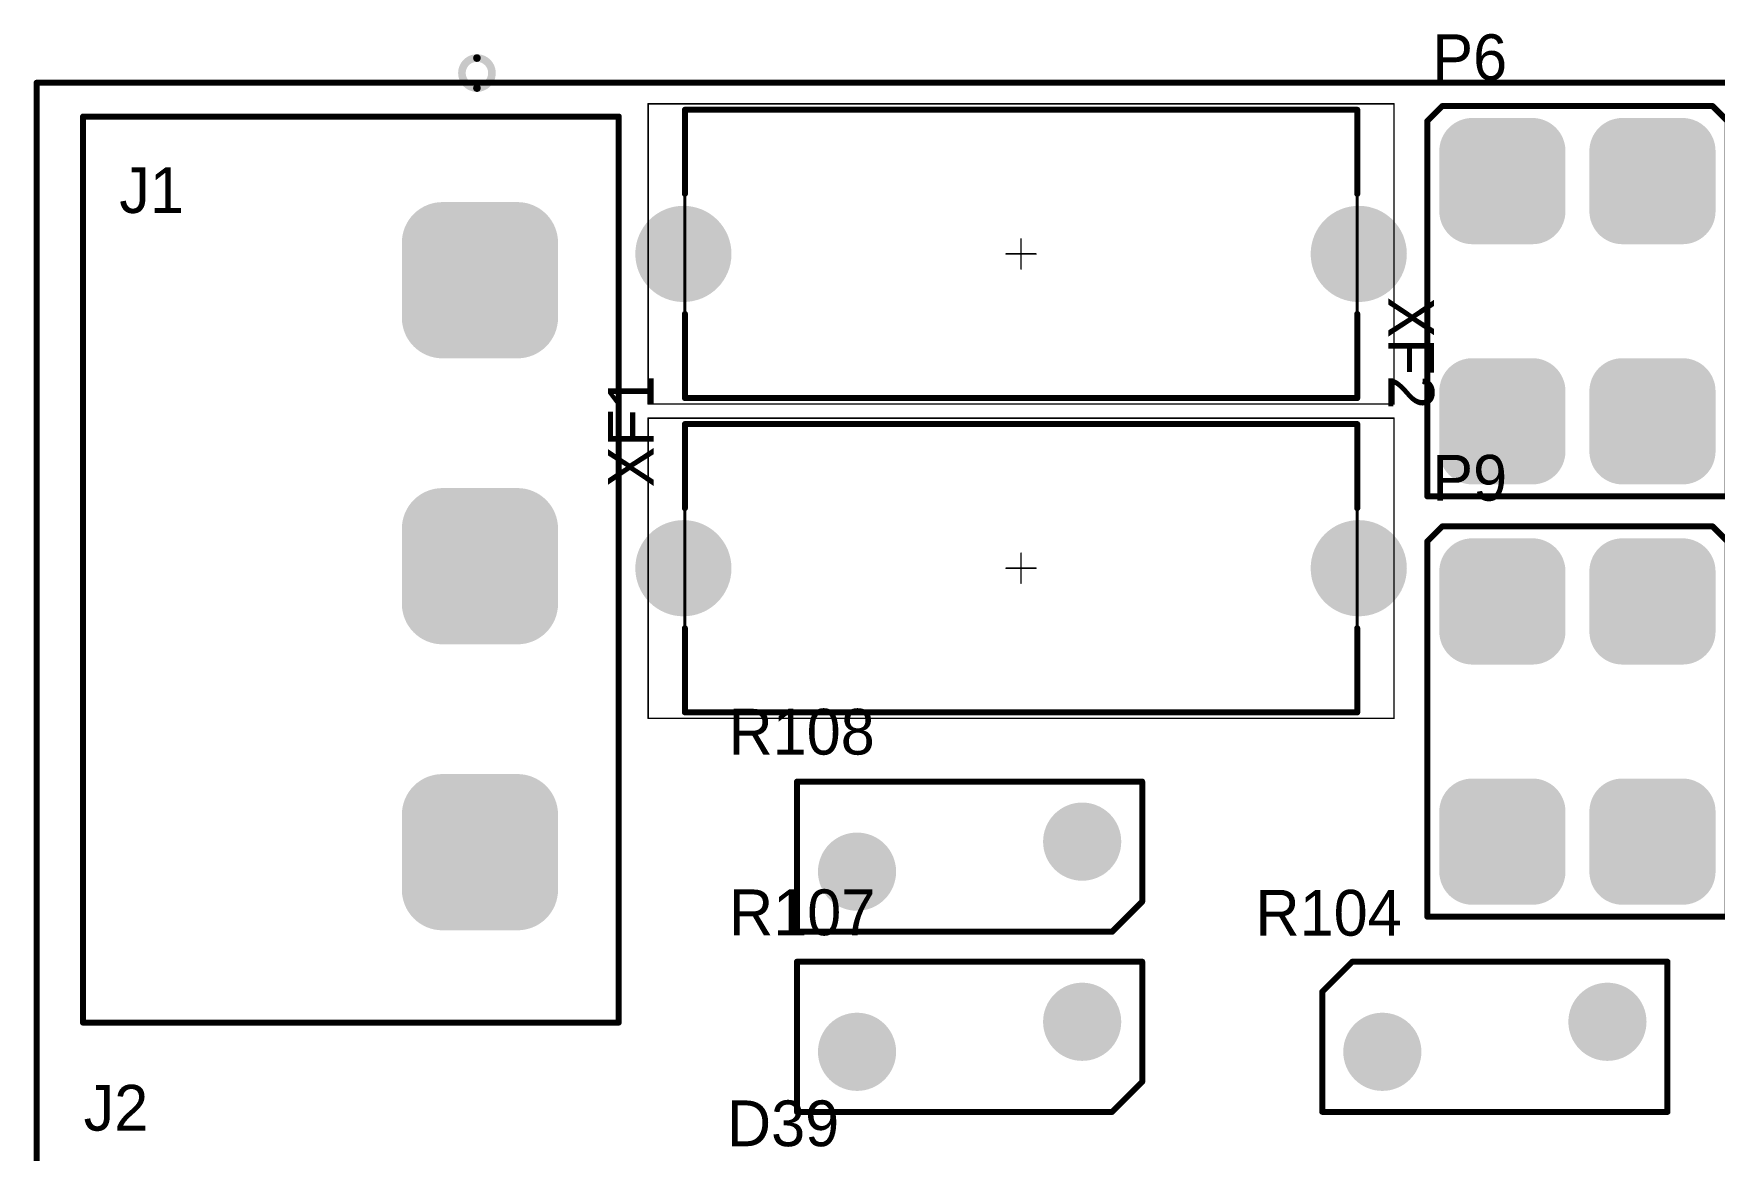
# Model space of a CAD drawing. Header units: millimetres. Extents: x 0 to 230, y -2 to 202.
# Drawn here: x -0.1 to 55.9, y 164.4 to 201.6 of the extents above; entities that cross this region are included whole.
import ezdxf

# ---------------------------------------------------------------- set-up
doc = ezdxf.new("R2010")
doc.units = ezdxf.units.MM
for name, color, linetype in [('BottomLayer', 5, 'Continuous'), ('BottomSolder', 6, 'Continuous'), ('Mechanical13', 56, 'Continuous'), ('Mechanical15', 56, 'Continuous'), ('MultiLayer', 9, 'Continuous'), ('TopLayer', 1, 'Continuous'), ('TopOverlay', 2, 'Continuous'), ('TopSolder', 216, 'Continuous')]:
    doc.layers.add(name, color=color, linetype=linetype)

# ---------------------------------------------------------------- blocks, each defined once
blk = doc.blocks.new('696103201002_24')
at = {"layer": 'BottomLayer', "const_width": 1.5}
for points in [[(-12, 0, 1), (-10.5, 0, 1)], [(10.5, 0, 1), (12, 0, 1)]]:
    blk.add_lwpolyline(points, format="xyb", close=True, dxfattribs=at)
at = {"layer": 'BottomSolder', "const_width": 1.602}
for points in [[(-12.051, 0, 1), (-10.449, 0, 1)], [(10.449, 0, 1), (12.051, 0, 1)]]:
    blk.add_lwpolyline(points, format="xyb", close=True, dxfattribs=at)
at = {"layer": 'Mechanical13', "const_width": 0.1}
for points in [[(-11.2, 4.8), (11.2, 4.8)], [(-11.2, -4.8), (-11.2, 4.8)], [(11.2, -4.8), (11.2, 4.8)], [(-11.2, -4.8), (11.2, -4.8)]]:
    blk.add_lwpolyline(points, dxfattribs=at)
at = {"layer": 'Mechanical13', "const_width": 0.05}
for points in [[(-11.225, 4.8, 1), (-11.175, 4.8, 1)], [(-11.225, 4.8, 1), (-11.175, 4.8, 1)], [(11.175, 4.8, 1), (11.225, 4.8, 1)], [(11.175, 4.8, 1), (11.225, 4.8, 1)], [(-11.225, -4.8, 1), (-11.175, -4.8, 1)], [(-11.225, -4.8, 1), (-11.175, -4.8, 1)], [(11.175, -4.8, 1), (11.225, -4.8, 1)], [(11.175, -4.8, 1), (11.225, -4.8, 1)]]:
    blk.add_lwpolyline(points, format="xyb", close=True, dxfattribs=at)
at = {"layer": 'Mechanical15', "const_width": 0.05}
for points in [[(-12.425, 5), (12.425, 5)], [(-12.425, -5), (-12.425, 5)], [(12.425, -5), (12.425, 5)], [(-0.5, 0), (0.5, 0)], [(0, -0.5), (0, 0.5)], [(-12.425, -5), (12.425, -5)]]:
    blk.add_lwpolyline(points, dxfattribs=at)
at = {"layer": 'Mechanical15', "const_width": 0.025}
for points in [[(-12.437, 5, 1), (-12.412, 5, 1)], [(-12.437, 5, 1), (-12.412, 5, 1)], [(12.412, 5, 1), (12.437, 5, 1)], [(12.412, 5, 1), (12.437, 5, 1)], [(-0.512, 0, 1), (-0.487, 0, 1)], [(-0.012, 0.5, 1), (0.012, 0.5, 1)], [(0.487, 0, 1), (0.512, 0, 1)], [(-0.012, -0.5, 1), (0.012, -0.5, 1)], [(-12.437, -5, 1), (-12.412, -5, 1)], [(-12.437, -5, 1), (-12.412, -5, 1)], [(12.412, -5, 1), (12.437, -5, 1)], [(12.412, -5, 1), (12.437, -5, 1)]]:
    blk.add_lwpolyline(points, format="xyb", close=True, dxfattribs=at)
at = {"layer": 'MultiLayer', "const_width": 1.5}
for points in [[(-12, 0, 1), (-10.5, 0, 1)], [(10.5, 0, 1), (12, 0, 1)]]:
    blk.add_lwpolyline(points, format="xyb", close=True, dxfattribs=at)
at = {"layer": 'TopLayer', "const_width": 1.5}
for points in [[(-12, 0, 1), (-10.5, 0, 1)], [(10.5, 0, 1), (12, 0, 1)]]:
    blk.add_lwpolyline(points, format="xyb", close=True, dxfattribs=at)
at = {"layer": 'TopOverlay', "const_width": 0.2}
for points in [[(-11.2, 4.8), (11.2, 4.8)], [(-11.2, 2), (-11.2, 4.8)], [(11.2, 2), (11.2, 4.8)], [(-11.2, -4.8), (-11.2, -2)], [(11.2, -4.8), (11.2, -2)], [(-11.2, -4.8), (11.2, -4.8)]]:
    blk.add_lwpolyline(points, dxfattribs=at)
at = {"layer": 'TopOverlay', "const_width": 0.1}
for points in [[(-11.25, 4.8, 1), (-11.15, 4.8, 1)], [(-11.25, 4.8, 1), (-11.15, 4.8, 1)], [(11.15, 4.8, 1), (11.25, 4.8, 1)], [(11.15, 4.8, 1), (11.25, 4.8, 1)], [(-11.25, 2, 1), (-11.15, 2, 1)], [(11.15, 2, 1), (11.25, 2, 1)], [(-11.25, -2, 1), (-11.15, -2, 1)], [(11.15, -2, 1), (11.25, -2, 1)], [(-11.25, -4.8, 1), (-11.15, -4.8, 1)], [(-11.25, -4.8, 1), (-11.15, -4.8, 1)], [(11.15, -4.8, 1), (11.25, -4.8, 1)], [(11.15, -4.8, 1), (11.25, -4.8, 1)]]:
    blk.add_lwpolyline(points, format="xyb", close=True, dxfattribs=at)
at = {"layer": 'TopSolder', "const_width": 1.602}
for points in [[(-12.051, 0, 1), (-10.449, 0, 1)], [(10.449, 0, 1), (12.051, 0, 1)]]:
    blk.add_lwpolyline(points, format="xyb", close=True, dxfattribs=at)
blk = doc.blocks.new('696103201002_25')
at = {"layer": 'BottomLayer', "const_width": 1.5}
for points in [[(-12, 0, 1), (-10.5, 0, 1)], [(10.5, 0, 1), (12, 0, 1)]]:
    blk.add_lwpolyline(points, format="xyb", close=True, dxfattribs=at)
at = {"layer": 'BottomSolder', "const_width": 1.602}
for points in [[(-12.051, 0, 1), (-10.449, 0, 1)], [(10.449, 0, 1), (12.051, 0, 1)]]:
    blk.add_lwpolyline(points, format="xyb", close=True, dxfattribs=at)
at = {"layer": 'Mechanical13', "const_width": 0.1}
for points in [[(-11.2, 4.8), (11.2, 4.8)], [(-11.2, -4.8), (-11.2, 4.8)], [(11.2, -4.8), (11.2, 4.8)], [(-11.2, -4.8), (11.2, -4.8)]]:
    blk.add_lwpolyline(points, dxfattribs=at)
at = {"layer": 'Mechanical13', "const_width": 0.05}
for points in [[(-11.225, 4.8, 1), (-11.175, 4.8, 1)], [(-11.225, 4.8, 1), (-11.175, 4.8, 1)], [(11.175, 4.8, 1), (11.225, 4.8, 1)], [(11.175, 4.8, 1), (11.225, 4.8, 1)], [(-11.225, -4.8, 1), (-11.175, -4.8, 1)], [(-11.225, -4.8, 1), (-11.175, -4.8, 1)], [(11.175, -4.8, 1), (11.225, -4.8, 1)], [(11.175, -4.8, 1), (11.225, -4.8, 1)]]:
    blk.add_lwpolyline(points, format="xyb", close=True, dxfattribs=at)
at = {"layer": 'Mechanical15', "const_width": 0.05}
for points in [[(-12.425, 5), (12.425, 5)], [(-12.425, -5), (-12.425, 5)], [(12.425, -5), (12.425, 5)], [(-0.5, 0), (0.5, 0)], [(0, -0.5), (0, 0.5)], [(-12.425, -5), (12.425, -5)]]:
    blk.add_lwpolyline(points, dxfattribs=at)
at = {"layer": 'Mechanical15', "const_width": 0.025}
for points in [[(-12.437, 5, 1), (-12.412, 5, 1)], [(-12.437, 5, 1), (-12.412, 5, 1)], [(12.412, 5, 1), (12.437, 5, 1)], [(12.412, 5, 1), (12.437, 5, 1)], [(-0.512, 0, 1), (-0.487, 0, 1)], [(-0.012, 0.5, 1), (0.012, 0.5, 1)], [(0.487, 0, 1), (0.512, 0, 1)], [(-0.012, -0.5, 1), (0.012, -0.5, 1)], [(-12.437, -5, 1), (-12.412, -5, 1)], [(-12.437, -5, 1), (-12.412, -5, 1)], [(12.412, -5, 1), (12.437, -5, 1)], [(12.412, -5, 1), (12.437, -5, 1)]]:
    blk.add_lwpolyline(points, format="xyb", close=True, dxfattribs=at)
at = {"layer": 'MultiLayer', "const_width": 1.5}
for points in [[(-12, 0, 1), (-10.5, 0, 1)], [(10.5, 0, 1), (12, 0, 1)]]:
    blk.add_lwpolyline(points, format="xyb", close=True, dxfattribs=at)
at = {"layer": 'TopLayer', "const_width": 1.5}
for points in [[(-12, 0, 1), (-10.5, 0, 1)], [(10.5, 0, 1), (12, 0, 1)]]:
    blk.add_lwpolyline(points, format="xyb", close=True, dxfattribs=at)
at = {"layer": 'TopOverlay', "const_width": 0.2}
for points in [[(-11.2, 4.8), (11.2, 4.8)], [(-11.2, 2), (-11.2, 4.8)], [(11.2, 2), (11.2, 4.8)], [(-11.2, -4.8), (-11.2, -2)], [(11.2, -4.8), (11.2, -2)], [(-11.2, -4.8), (11.2, -4.8)]]:
    blk.add_lwpolyline(points, dxfattribs=at)
at = {"layer": 'TopOverlay', "const_width": 0.1}
for points in [[(-11.25, 4.8, 1), (-11.15, 4.8, 1)], [(-11.25, 4.8, 1), (-11.15, 4.8, 1)], [(11.15, 4.8, 1), (11.25, 4.8, 1)], [(11.15, 4.8, 1), (11.25, 4.8, 1)], [(-11.25, 2, 1), (-11.15, 2, 1)], [(11.15, 2, 1), (11.25, 2, 1)], [(-11.25, -2, 1), (-11.15, -2, 1)], [(11.15, -2, 1), (11.25, -2, 1)], [(-11.25, -4.8, 1), (-11.15, -4.8, 1)], [(-11.25, -4.8, 1), (-11.15, -4.8, 1)], [(11.15, -4.8, 1), (11.25, -4.8, 1)], [(11.15, -4.8, 1), (11.25, -4.8, 1)]]:
    blk.add_lwpolyline(points, format="xyb", close=True, dxfattribs=at)
at = {"layer": 'TopSolder', "const_width": 1.602}
for points in [[(-12.051, 0, 1), (-10.449, 0, 1)], [(10.449, 0, 1), (12.051, 0, 1)]]:
    blk.add_lwpolyline(points, format="xyb", close=True, dxfattribs=at)
blk = doc.blocks.new('MOV_14D391K_31')
at = {"layer": 'BottomLayer', "const_width": 1.2}
for points in [[(6.9, 1, 1), (8.1, 1, 1)], [(-0.6, 0, 1), (0.6, 0, 1)]]:
    blk.add_lwpolyline(points, format="xyb", close=True, dxfattribs=at)
at = {"layer": 'BottomSolder', "const_width": 1.302}
for points in [[(6.849, 1, 1), (8.151, 1, 1)], [(-0.651, 0, 1), (0.651, 0, 1)]]:
    blk.add_lwpolyline(points, format="xyb", close=True, dxfattribs=at)
at = {"layer": 'MultiLayer', "const_width": 1.2}
for points in [[(6.9, 1, 1), (8.1, 1, 1)], [(-0.6, 0, 1), (0.6, 0, 1)]]:
    blk.add_lwpolyline(points, format="xyb", close=True, dxfattribs=at)
at = {"layer": 'TopLayer', "const_width": 1.2}
for points in [[(6.9, 1, 1), (8.1, 1, 1)], [(-0.6, 0, 1), (0.6, 0, 1)]]:
    blk.add_lwpolyline(points, format="xyb", close=True, dxfattribs=at)
at = {"layer": 'TopOverlay', "const_width": 0.2}
for points in [[(-1, 3), (-2, 2)], [(9.5, 3), (-1, 3)], [(9.5, 3), (9.5, -2)], [(-2, 2), (-2, 1.5)], [(-2, 1.5), (-2, -2)], [(9.5, -2), (-2, -2)]]:
    blk.add_lwpolyline(points, dxfattribs=at)
at = {"layer": 'TopOverlay', "const_width": 0.1}
for points in [[(-1.05, 3, 1), (-0.95, 3, 1)], [(-1.05, 3, 1), (-0.95, 3, 1)], [(9.45, 3, 1), (9.55, 3, 1)], [(9.45, 3, 1), (9.55, 3, 1)], [(-2.05, 2, 1), (-1.95, 2, 1)], [(-2.05, 2, 1), (-1.95, 2, 1)], [(-2.05, 1.5, 1), (-1.95, 1.5, 1)], [(-2.05, 1.5, 1), (-1.95, 1.5, 1)], [(-2.05, -2, 1), (-1.95, -2, 1)], [(-2.05, -2, 1), (-1.95, -2, 1)], [(9.45, -2, 1), (9.55, -2, 1)], [(9.45, -2, 1), (9.55, -2, 1)]]:
    blk.add_lwpolyline(points, format="xyb", close=True, dxfattribs=at)
at = {"layer": 'TopSolder', "const_width": 1.302}
for points in [[(6.849, 1, 1), (8.151, 1, 1)], [(-0.651, 0, 1), (0.651, 0, 1)]]:
    blk.add_lwpolyline(points, format="xyb", close=True, dxfattribs=at)
blk = doc.blocks.new('MOV_14D391K_32')
at = {"layer": 'BottomLayer', "const_width": 1.2}
for points in [[(6.9, 1, 1), (8.1, 1, 1)], [(-0.6, 0, 1), (0.6, 0, 1)]]:
    blk.add_lwpolyline(points, format="xyb", close=True, dxfattribs=at)
at = {"layer": 'BottomSolder', "const_width": 1.302}
for points in [[(6.849, 1, 1), (8.151, 1, 1)], [(-0.651, 0, 1), (0.651, 0, 1)]]:
    blk.add_lwpolyline(points, format="xyb", close=True, dxfattribs=at)
at = {"layer": 'MultiLayer', "const_width": 1.2}
for points in [[(6.9, 1, 1), (8.1, 1, 1)], [(-0.6, 0, 1), (0.6, 0, 1)]]:
    blk.add_lwpolyline(points, format="xyb", close=True, dxfattribs=at)
at = {"layer": 'TopLayer', "const_width": 1.2}
for points in [[(6.9, 1, 1), (8.1, 1, 1)], [(-0.6, 0, 1), (0.6, 0, 1)]]:
    blk.add_lwpolyline(points, format="xyb", close=True, dxfattribs=at)
at = {"layer": 'TopOverlay', "const_width": 0.2}
for points in [[(-1, 3), (-2, 2)], [(9.5, 3), (-1, 3)], [(9.5, 3), (9.5, -2)], [(-2, 2), (-2, 1.5)], [(-2, 1.5), (-2, -2)], [(9.5, -2), (-2, -2)]]:
    blk.add_lwpolyline(points, dxfattribs=at)
at = {"layer": 'TopOverlay', "const_width": 0.1}
for points in [[(-1.05, 3, 1), (-0.95, 3, 1)], [(-1.05, 3, 1), (-0.95, 3, 1)], [(9.45, 3, 1), (9.55, 3, 1)], [(9.45, 3, 1), (9.55, 3, 1)], [(-2.05, 2, 1), (-1.95, 2, 1)], [(-2.05, 2, 1), (-1.95, 2, 1)], [(-2.05, 1.5, 1), (-1.95, 1.5, 1)], [(-2.05, 1.5, 1), (-1.95, 1.5, 1)], [(-2.05, -2, 1), (-1.95, -2, 1)], [(-2.05, -2, 1), (-1.95, -2, 1)], [(9.45, -2, 1), (9.55, -2, 1)], [(9.45, -2, 1), (9.55, -2, 1)]]:
    blk.add_lwpolyline(points, format="xyb", close=True, dxfattribs=at)
at = {"layer": 'TopSolder', "const_width": 1.302}
for points in [[(6.849, 1, 1), (8.151, 1, 1)], [(-0.651, 0, 1), (0.651, 0, 1)]]:
    blk.add_lwpolyline(points, format="xyb", close=True, dxfattribs=at)
blk = doc.blocks.new('MOV_14D391K_33')
at = {"layer": 'BottomLayer', "const_width": 1.2}
for points in [[(6.9, 1, 1), (8.1, 1, 1)], [(-0.6, 0, 1), (0.6, 0, 1)]]:
    blk.add_lwpolyline(points, format="xyb", close=True, dxfattribs=at)
at = {"layer": 'BottomSolder', "const_width": 1.302}
for points in [[(6.849, 1, 1), (8.151, 1, 1)], [(-0.651, 0, 1), (0.651, 0, 1)]]:
    blk.add_lwpolyline(points, format="xyb", close=True, dxfattribs=at)
at = {"layer": 'MultiLayer', "const_width": 1.2}
for points in [[(6.9, 1, 1), (8.1, 1, 1)], [(-0.6, 0, 1), (0.6, 0, 1)]]:
    blk.add_lwpolyline(points, format="xyb", close=True, dxfattribs=at)
at = {"layer": 'TopLayer', "const_width": 1.2}
for points in [[(6.9, 1, 1), (8.1, 1, 1)], [(-0.6, 0, 1), (0.6, 0, 1)]]:
    blk.add_lwpolyline(points, format="xyb", close=True, dxfattribs=at)
at = {"layer": 'TopOverlay', "const_width": 0.2}
for points in [[(-2, 2), (-1, 3)], [(-1, 3), (9.5, 3)], [(9.5, -2), (9.5, 3)], [(-2, 1.5), (-2, 2)], [(-2, -2), (-2, 1.5)], [(-2, -2), (9.5, -2)]]:
    blk.add_lwpolyline(points, dxfattribs=at)
at = {"layer": 'TopOverlay', "const_width": 0.1}
for points in [[(-1.05, 3, 1), (-0.95, 3, 1)], [(-1.05, 3, 1), (-0.95, 3, 1)], [(9.45, 3, 1), (9.55, 3, 1)], [(9.45, 3, 1), (9.55, 3, 1)], [(-2.05, 2, 1), (-1.95, 2, 1)], [(-2.05, 2, 1), (-1.95, 2, 1)], [(-2.05, 1.5, 1), (-1.95, 1.5, 1)], [(-2.05, 1.5, 1), (-1.95, 1.5, 1)], [(-2.05, -2, 1), (-1.95, -2, 1)], [(-2.05, -2, 1), (-1.95, -2, 1)], [(9.45, -2, 1), (9.55, -2, 1)], [(9.45, -2, 1), (9.55, -2, 1)]]:
    blk.add_lwpolyline(points, format="xyb", close=True, dxfattribs=at)
at = {"layer": 'TopSolder', "const_width": 1.302}
for points in [[(6.849, 1, 1), (8.151, 1, 1)], [(-0.651, 0, 1), (0.651, 0, 1)]]:
    blk.add_lwpolyline(points, format="xyb", close=True, dxfattribs=at)
blk = doc.blocks.new('SPADE_PCB_TERMINAL_34')
at = {"layer": 'BottomLayer', "const_width": 1}
for points in [[(-4, 5, 1), (-3, 5, 1)], [(-2, 5, 1), (-1, 5, 1)], [(1, 5, 1), (2, 5, 1)], [(3, 5, 1), (4, 5, 1)], [(-4, 3, 1), (-3, 3, 1)], [(-2, 3, 1), (-1, 3, 1)], [(1, 3, 1), (2, 3, 1)], [(3, 3, 1), (4, 3, 1)], [(-4, -3, 1), (-3, -3, 1)], [(-2, -3, 1), (-1, -3, 1)], [(1, -3, 1), (2, -3, 1)], [(3, -3, 1), (4, -3, 1)], [(-4, -5, 1), (-3, -5, 1)], [(-2, -5, 1), (-1, -5, 1)], [(1, -5, 1), (2, -5, 1)], [(3, -5, 1), (4, -5, 1)]]:
    blk.add_lwpolyline(points, format="xyb", close=True, dxfattribs=at)
at = {"layer": 'BottomLayer'}
for points in [[(-3.5, 2), (-1.5, 2), (-3.5, 6), (-1.5, 6)], [(1.5, 2), (3.5, 2), (1.5, 6), (3.5, 6)], [(-4.5, 3), (-0.5, 3), (-4.5, 5), (-0.5, 5)], [(0.5, 3), (4.5, 3), (0.5, 5), (4.5, 5)], [(-3.5, -6), (-1.5, -6), (-3.5, -2), (-1.5, -2)], [(1.5, -6), (3.5, -6), (1.5, -2), (3.5, -2)], [(-4.5, -5), (-0.5, -5), (-4.5, -3), (-0.5, -3)], [(0.5, -5), (4.5, -5), (0.5, -3), (4.5, -3)]]:
    blk.add_solid(points, dxfattribs=at)
at = {"layer": 'BottomSolder', "const_width": 1.102}
for points in [[(-4.051, 5, 1), (-2.949, 5, 1)], [(-2.051, 5, 1), (-0.949, 5, 1)], [(0.949, 5, 1), (2.051, 5, 1)], [(2.949, 5, 1), (4.051, 5, 1)], [(-4.051, 3, 1), (-2.949, 3, 1)], [(-2.051, 3, 1), (-0.949, 3, 1)], [(0.949, 3, 1), (2.051, 3, 1)], [(2.949, 3, 1), (4.051, 3, 1)], [(-4.051, -3, 1), (-2.949, -3, 1)], [(-2.051, -3, 1), (-0.949, -3, 1)], [(0.949, -3, 1), (2.051, -3, 1)], [(2.949, -3, 1), (4.051, -3, 1)], [(-4.051, -5, 1), (-2.949, -5, 1)], [(-2.051, -5, 1), (-0.949, -5, 1)], [(0.949, -5, 1), (2.051, -5, 1)], [(2.949, -5, 1), (4.051, -5, 1)]]:
    blk.add_lwpolyline(points, format="xyb", close=True, dxfattribs=at)
at = {"layer": 'BottomSolder'}
for points in [[(-3.5, 1.898), (-1.5, 1.898), (-3.5, 6.102), (-1.5, 6.102)], [(1.5, 1.898), (3.5, 1.898), (1.5, 6.102), (3.5, 6.102)], [(-4.602, 3), (-0.398, 3), (-4.602, 5), (-0.398, 5)], [(0.398, 3), (4.602, 3), (0.398, 5), (4.602, 5)], [(-3.5, -6.102), (-1.5, -6.102), (-3.5, -1.898), (-1.5, -1.898)], [(1.5, -6.102), (3.5, -6.102), (1.5, -1.898), (3.5, -1.898)], [(-4.602, -5), (-0.398, -5), (-4.602, -3), (-0.398, -3)], [(0.398, -5), (4.602, -5), (0.398, -3), (4.602, -3)]]:
    blk.add_solid(points, dxfattribs=at)
at = {"layer": 'MultiLayer', "const_width": 1}
for points in [[(-4, 5, 1), (-3, 5, 1)], [(-2, 5, 1), (-1, 5, 1)], [(1, 5, 1), (2, 5, 1)], [(3, 5, 1), (4, 5, 1)], [(-4, 3, 1), (-3, 3, 1)], [(-2, 3, 1), (-1, 3, 1)], [(1, 3, 1), (2, 3, 1)], [(3, 3, 1), (4, 3, 1)], [(-4, -3, 1), (-3, -3, 1)], [(-2, -3, 1), (-1, -3, 1)], [(1, -3, 1), (2, -3, 1)], [(3, -3, 1), (4, -3, 1)], [(-4, -5, 1), (-3, -5, 1)], [(-2, -5, 1), (-1, -5, 1)], [(1, -5, 1), (2, -5, 1)], [(3, -5, 1), (4, -5, 1)]]:
    blk.add_lwpolyline(points, format="xyb", close=True, dxfattribs=at)
at = {"layer": 'MultiLayer'}
for points in [[(-3.5, 2), (-1.5, 2), (-3.5, 6), (-1.5, 6)], [(1.5, 2), (3.5, 2), (1.5, 6), (3.5, 6)], [(-4.5, 3), (-0.5, 3), (-4.5, 5), (-0.5, 5)], [(0.5, 3), (4.5, 3), (0.5, 5), (4.5, 5)], [(-3.5, -6), (-1.5, -6), (-3.5, -2), (-1.5, -2)], [(1.5, -6), (3.5, -6), (1.5, -2), (3.5, -2)], [(-4.5, -5), (-0.5, -5), (-4.5, -3), (-0.5, -3)], [(0.5, -5), (4.5, -5), (0.5, -3), (4.5, -3)]]:
    blk.add_solid(points, dxfattribs=at)
at = {"layer": 'TopLayer', "const_width": 1}
for points in [[(-4, 5, 1), (-3, 5, 1)], [(-2, 5, 1), (-1, 5, 1)], [(1, 5, 1), (2, 5, 1)], [(3, 5, 1), (4, 5, 1)], [(-4, 3, 1), (-3, 3, 1)], [(-2, 3, 1), (-1, 3, 1)], [(1, 3, 1), (2, 3, 1)], [(3, 3, 1), (4, 3, 1)], [(-4, -3, 1), (-3, -3, 1)], [(-2, -3, 1), (-1, -3, 1)], [(1, -3, 1), (2, -3, 1)], [(3, -3, 1), (4, -3, 1)], [(-4, -5, 1), (-3, -5, 1)], [(-2, -5, 1), (-1, -5, 1)], [(1, -5, 1), (2, -5, 1)], [(3, -5, 1), (4, -5, 1)]]:
    blk.add_lwpolyline(points, format="xyb", close=True, dxfattribs=at)
at = {"layer": 'TopLayer'}
for points in [[(-3.5, 2), (-1.5, 2), (-3.5, 6), (-1.5, 6)], [(1.5, 2), (3.5, 2), (1.5, 6), (3.5, 6)], [(-4.5, 3), (-0.5, 3), (-4.5, 5), (-0.5, 5)], [(0.5, 3), (4.5, 3), (0.5, 5), (4.5, 5)], [(-3.5, -6), (-1.5, -6), (-3.5, -2), (-1.5, -2)], [(1.5, -6), (3.5, -6), (1.5, -2), (3.5, -2)], [(-4.5, -5), (-0.5, -5), (-4.5, -3), (-0.5, -3)], [(0.5, -5), (4.5, -5), (0.5, -3), (4.5, -3)]]:
    blk.add_solid(points, dxfattribs=at)
at = {"layer": 'TopOverlay'}
for p, q in [((6.508, 4.778), (6.254, 4.524)), ((6.508, 3.254), (6.508, 4.778)), ((6.254, 3.254), (6.762, 3.254)), ((6.762, 3.254), (6.508, 3.254)), ((6.508, -3.722), (6.254, -3.976)), ((7.016, -3.722), (6.508, -3.722)), ((7.27, -3.976), (7.016, -3.722)), ((6.254, -5.246), (7.27, -4.23)), ((7.27, -4.23), (7.27, -3.976)), ((7.27, -5.246), (6.254, -5.246))]:
    blk.add_line(p, q, dxfattribs=at)
at = {"layer": 'TopOverlay', "const_width": 0.2}
for points in [[(-5, 6), (-4.5, 6.5)], [(-4.5, 6.5), (4.5, 6.5)], [(4.5, 6.5), (5, 6)], [(-5, 4.5), (-5, 6)], [(5, -6.5), (5, 6)], [(-5, -6.5), (-5, 4.5)], [(-5, -6.5), (-4.5, -6.5)], [(-4.5, -6.5), (4.5, -6.5)], [(4.5, -6.5), (5, -6.5)]]:
    blk.add_lwpolyline(points, dxfattribs=at)
at = {"layer": 'TopOverlay', "const_width": 0.1}
for points in [[(-4.55, 6.5, 1), (-4.45, 6.5, 1)], [(-4.55, 6.5, 1), (-4.45, 6.5, 1)], [(4.45, 6.5, 1), (4.55, 6.5, 1)], [(4.45, 6.5, 1), (4.55, 6.5, 1)], [(-5.05, 6, 1), (-4.95, 6, 1)], [(-5.05, 6, 1), (-4.95, 6, 1)], [(4.95, 6, 1), (5.05, 6, 1)], [(4.95, 6, 1), (5.05, 6, 1)], [(-5.05, 4.5, 1), (-4.95, 4.5, 1)], [(-5.05, 4.5, 1), (-4.95, 4.5, 1)], [(-5.05, -6.5, 1), (-4.95, -6.5, 1)], [(-5.05, -6.5, 1), (-4.95, -6.5, 1)], [(-4.55, -6.5, 1), (-4.45, -6.5, 1)], [(-4.55, -6.5, 1), (-4.45, -6.5, 1)], [(4.45, -6.5, 1), (4.55, -6.5, 1)], [(4.45, -6.5, 1), (4.55, -6.5, 1)], [(4.95, -6.5, 1), (5.05, -6.5, 1)], [(4.95, -6.5, 1), (5.05, -6.5, 1)]]:
    blk.add_lwpolyline(points, format="xyb", close=True, dxfattribs=at)
at = {"layer": 'TopSolder', "const_width": 1.102}
for points in [[(-4.051, 5, 1), (-2.949, 5, 1)], [(-2.051, 5, 1), (-0.949, 5, 1)], [(0.949, 5, 1), (2.051, 5, 1)], [(2.949, 5, 1), (4.051, 5, 1)], [(-4.051, 3, 1), (-2.949, 3, 1)], [(-2.051, 3, 1), (-0.949, 3, 1)], [(0.949, 3, 1), (2.051, 3, 1)], [(2.949, 3, 1), (4.051, 3, 1)], [(-4.051, -3, 1), (-2.949, -3, 1)], [(-2.051, -3, 1), (-0.949, -3, 1)], [(0.949, -3, 1), (2.051, -3, 1)], [(2.949, -3, 1), (4.051, -3, 1)], [(-4.051, -5, 1), (-2.949, -5, 1)], [(-2.051, -5, 1), (-0.949, -5, 1)], [(0.949, -5, 1), (2.051, -5, 1)], [(2.949, -5, 1), (4.051, -5, 1)]]:
    blk.add_lwpolyline(points, format="xyb", close=True, dxfattribs=at)
at = {"layer": 'TopSolder'}
for points in [[(-3.5, 1.898), (-1.5, 1.898), (-3.5, 6.102), (-1.5, 6.102)], [(1.5, 1.898), (3.5, 1.898), (1.5, 6.102), (3.5, 6.102)], [(-4.602, 3), (-0.398, 3), (-4.602, 5), (-0.398, 5)], [(0.398, 3), (4.602, 3), (0.398, 5), (4.602, 5)], [(-3.5, -6.102), (-1.5, -6.102), (-3.5, -1.898), (-1.5, -1.898)], [(1.5, -6.102), (3.5, -6.102), (1.5, -1.898), (3.5, -1.898)], [(-4.602, -5), (-0.398, -5), (-4.602, -3), (-0.398, -3)], [(0.398, -5), (4.602, -5), (0.398, -3), (4.602, -3)]]:
    blk.add_solid(points, dxfattribs=at)
blk = doc.blocks.new('SPADE_PCB_TERMINAL_35')
at = {"layer": 'BottomLayer', "const_width": 1}
for points in [[(-4, 5, 1), (-3, 5, 1)], [(-2, 5, 1), (-1, 5, 1)], [(1, 5, 1), (2, 5, 1)], [(3, 5, 1), (4, 5, 1)], [(-4, 3, 1), (-3, 3, 1)], [(-2, 3, 1), (-1, 3, 1)], [(1, 3, 1), (2, 3, 1)], [(3, 3, 1), (4, 3, 1)], [(-4, -3, 1), (-3, -3, 1)], [(-2, -3, 1), (-1, -3, 1)], [(1, -3, 1), (2, -3, 1)], [(3, -3, 1), (4, -3, 1)], [(-4, -5, 1), (-3, -5, 1)], [(-2, -5, 1), (-1, -5, 1)], [(1, -5, 1), (2, -5, 1)], [(3, -5, 1), (4, -5, 1)]]:
    blk.add_lwpolyline(points, format="xyb", close=True, dxfattribs=at)
at = {"layer": 'BottomLayer'}
for points in [[(-3.5, 2), (-1.5, 2), (-3.5, 6), (-1.5, 6)], [(1.5, 2), (3.5, 2), (1.5, 6), (3.5, 6)], [(-4.5, 3), (-0.5, 3), (-4.5, 5), (-0.5, 5)], [(0.5, 3), (4.5, 3), (0.5, 5), (4.5, 5)], [(-3.5, -6), (-1.5, -6), (-3.5, -2), (-1.5, -2)], [(1.5, -6), (3.5, -6), (1.5, -2), (3.5, -2)], [(-4.5, -5), (-0.5, -5), (-4.5, -3), (-0.5, -3)], [(0.5, -5), (4.5, -5), (0.5, -3), (4.5, -3)]]:
    blk.add_solid(points, dxfattribs=at)
at = {"layer": 'BottomSolder', "const_width": 1.102}
for points in [[(-4.051, 5, 1), (-2.949, 5, 1)], [(-2.051, 5, 1), (-0.949, 5, 1)], [(0.949, 5, 1), (2.051, 5, 1)], [(2.949, 5, 1), (4.051, 5, 1)], [(-4.051, 3, 1), (-2.949, 3, 1)], [(-2.051, 3, 1), (-0.949, 3, 1)], [(0.949, 3, 1), (2.051, 3, 1)], [(2.949, 3, 1), (4.051, 3, 1)], [(-4.051, -3, 1), (-2.949, -3, 1)], [(-2.051, -3, 1), (-0.949, -3, 1)], [(0.949, -3, 1), (2.051, -3, 1)], [(2.949, -3, 1), (4.051, -3, 1)], [(-4.051, -5, 1), (-2.949, -5, 1)], [(-2.051, -5, 1), (-0.949, -5, 1)], [(0.949, -5, 1), (2.051, -5, 1)], [(2.949, -5, 1), (4.051, -5, 1)]]:
    blk.add_lwpolyline(points, format="xyb", close=True, dxfattribs=at)
at = {"layer": 'BottomSolder'}
for points in [[(-3.5, 1.898), (-1.5, 1.898), (-3.5, 6.102), (-1.5, 6.102)], [(1.5, 1.898), (3.5, 1.898), (1.5, 6.102), (3.5, 6.102)], [(-4.602, 3), (-0.398, 3), (-4.602, 5), (-0.398, 5)], [(0.398, 3), (4.602, 3), (0.398, 5), (4.602, 5)], [(-3.5, -6.102), (-1.5, -6.102), (-3.5, -1.898), (-1.5, -1.898)], [(1.5, -6.102), (3.5, -6.102), (1.5, -1.898), (3.5, -1.898)], [(-4.602, -5), (-0.398, -5), (-4.602, -3), (-0.398, -3)], [(0.398, -5), (4.602, -5), (0.398, -3), (4.602, -3)]]:
    blk.add_solid(points, dxfattribs=at)
at = {"layer": 'MultiLayer', "const_width": 1}
for points in [[(-4, 5, 1), (-3, 5, 1)], [(-2, 5, 1), (-1, 5, 1)], [(1, 5, 1), (2, 5, 1)], [(3, 5, 1), (4, 5, 1)], [(-4, 3, 1), (-3, 3, 1)], [(-2, 3, 1), (-1, 3, 1)], [(1, 3, 1), (2, 3, 1)], [(3, 3, 1), (4, 3, 1)], [(-4, -3, 1), (-3, -3, 1)], [(-2, -3, 1), (-1, -3, 1)], [(1, -3, 1), (2, -3, 1)], [(3, -3, 1), (4, -3, 1)], [(-4, -5, 1), (-3, -5, 1)], [(-2, -5, 1), (-1, -5, 1)], [(1, -5, 1), (2, -5, 1)], [(3, -5, 1), (4, -5, 1)]]:
    blk.add_lwpolyline(points, format="xyb", close=True, dxfattribs=at)
at = {"layer": 'MultiLayer'}
for points in [[(-3.5, 2), (-1.5, 2), (-3.5, 6), (-1.5, 6)], [(1.5, 2), (3.5, 2), (1.5, 6), (3.5, 6)], [(-4.5, 3), (-0.5, 3), (-4.5, 5), (-0.5, 5)], [(0.5, 3), (4.5, 3), (0.5, 5), (4.5, 5)], [(-3.5, -6), (-1.5, -6), (-3.5, -2), (-1.5, -2)], [(1.5, -6), (3.5, -6), (1.5, -2), (3.5, -2)], [(-4.5, -5), (-0.5, -5), (-4.5, -3), (-0.5, -3)], [(0.5, -5), (4.5, -5), (0.5, -3), (4.5, -3)]]:
    blk.add_solid(points, dxfattribs=at)
at = {"layer": 'TopLayer', "const_width": 1}
for points in [[(-4, 5, 1), (-3, 5, 1)], [(-2, 5, 1), (-1, 5, 1)], [(1, 5, 1), (2, 5, 1)], [(3, 5, 1), (4, 5, 1)], [(-4, 3, 1), (-3, 3, 1)], [(-2, 3, 1), (-1, 3, 1)], [(1, 3, 1), (2, 3, 1)], [(3, 3, 1), (4, 3, 1)], [(-4, -3, 1), (-3, -3, 1)], [(-2, -3, 1), (-1, -3, 1)], [(1, -3, 1), (2, -3, 1)], [(3, -3, 1), (4, -3, 1)], [(-4, -5, 1), (-3, -5, 1)], [(-2, -5, 1), (-1, -5, 1)], [(1, -5, 1), (2, -5, 1)], [(3, -5, 1), (4, -5, 1)]]:
    blk.add_lwpolyline(points, format="xyb", close=True, dxfattribs=at)
at = {"layer": 'TopLayer'}
for points in [[(-3.5, 2), (-1.5, 2), (-3.5, 6), (-1.5, 6)], [(1.5, 2), (3.5, 2), (1.5, 6), (3.5, 6)], [(-4.5, 3), (-0.5, 3), (-4.5, 5), (-0.5, 5)], [(0.5, 3), (4.5, 3), (0.5, 5), (4.5, 5)], [(-3.5, -6), (-1.5, -6), (-3.5, -2), (-1.5, -2)], [(1.5, -6), (3.5, -6), (1.5, -2), (3.5, -2)], [(-4.5, -5), (-0.5, -5), (-4.5, -3), (-0.5, -3)], [(0.5, -5), (4.5, -5), (0.5, -3), (4.5, -3)]]:
    blk.add_solid(points, dxfattribs=at)
at = {"layer": 'TopOverlay'}
for p, q in [((6.508, 4.778), (6.254, 4.524)), ((6.508, 3.254), (6.508, 4.778)), ((6.254, 3.254), (6.762, 3.254)), ((6.762, 3.254), (6.508, 3.254)), ((6.508, -3.722), (6.254, -3.976)), ((7.016, -3.722), (6.508, -3.722)), ((7.27, -3.976), (7.016, -3.722)), ((6.254, -5.246), (7.27, -4.23)), ((7.27, -4.23), (7.27, -3.976)), ((7.27, -5.246), (6.254, -5.246))]:
    blk.add_line(p, q, dxfattribs=at)
at = {"layer": 'TopOverlay', "const_width": 0.2}
for points in [[(-5, 6), (-4.5, 6.5)], [(-4.5, 6.5), (4.5, 6.5)], [(4.5, 6.5), (5, 6)], [(-5, 4.5), (-5, 6)], [(5, -6.5), (5, 6)], [(-5, -6.5), (-5, 4.5)], [(-5, -6.5), (-4.5, -6.5)], [(-4.5, -6.5), (4.5, -6.5)], [(4.5, -6.5), (5, -6.5)]]:
    blk.add_lwpolyline(points, dxfattribs=at)
at = {"layer": 'TopOverlay', "const_width": 0.1}
for points in [[(-4.55, 6.5, 1), (-4.45, 6.5, 1)], [(-4.55, 6.5, 1), (-4.45, 6.5, 1)], [(4.45, 6.5, 1), (4.55, 6.5, 1)], [(4.45, 6.5, 1), (4.55, 6.5, 1)], [(-5.05, 6, 1), (-4.95, 6, 1)], [(-5.05, 6, 1), (-4.95, 6, 1)], [(4.95, 6, 1), (5.05, 6, 1)], [(4.95, 6, 1), (5.05, 6, 1)], [(-5.05, 4.5, 1), (-4.95, 4.5, 1)], [(-5.05, 4.5, 1), (-4.95, 4.5, 1)], [(-5.05, -6.5, 1), (-4.95, -6.5, 1)], [(-5.05, -6.5, 1), (-4.95, -6.5, 1)], [(-4.55, -6.5, 1), (-4.45, -6.5, 1)], [(-4.55, -6.5, 1), (-4.45, -6.5, 1)], [(4.45, -6.5, 1), (4.55, -6.5, 1)], [(4.45, -6.5, 1), (4.55, -6.5, 1)], [(4.95, -6.5, 1), (5.05, -6.5, 1)], [(4.95, -6.5, 1), (5.05, -6.5, 1)]]:
    blk.add_lwpolyline(points, format="xyb", close=True, dxfattribs=at)
at = {"layer": 'TopSolder', "const_width": 1.102}
for points in [[(-4.051, 5, 1), (-2.949, 5, 1)], [(-2.051, 5, 1), (-0.949, 5, 1)], [(0.949, 5, 1), (2.051, 5, 1)], [(2.949, 5, 1), (4.051, 5, 1)], [(-4.051, 3, 1), (-2.949, 3, 1)], [(-2.051, 3, 1), (-0.949, 3, 1)], [(0.949, 3, 1), (2.051, 3, 1)], [(2.949, 3, 1), (4.051, 3, 1)], [(-4.051, -3, 1), (-2.949, -3, 1)], [(-2.051, -3, 1), (-0.949, -3, 1)], [(0.949, -3, 1), (2.051, -3, 1)], [(2.949, -3, 1), (4.051, -3, 1)], [(-4.051, -5, 1), (-2.949, -5, 1)], [(-2.051, -5, 1), (-0.949, -5, 1)], [(0.949, -5, 1), (2.051, -5, 1)], [(2.949, -5, 1), (4.051, -5, 1)]]:
    blk.add_lwpolyline(points, format="xyb", close=True, dxfattribs=at)
at = {"layer": 'TopSolder'}
for points in [[(-3.5, 1.898), (-1.5, 1.898), (-3.5, 6.102), (-1.5, 6.102)], [(1.5, 1.898), (3.5, 1.898), (1.5, 6.102), (3.5, 6.102)], [(-4.602, 3), (-0.398, 3), (-4.602, 5), (-0.398, 5)], [(0.398, 3), (4.602, 3), (0.398, 5), (4.602, 5)], [(-3.5, -6.102), (-1.5, -6.102), (-3.5, -1.898), (-1.5, -1.898)], [(1.5, -6.102), (3.5, -6.102), (1.5, -1.898), (3.5, -1.898)], [(-4.602, -5), (-0.398, -5), (-4.602, -3), (-0.398, -3)], [(0.398, -5), (4.602, -5), (0.398, -3), (4.602, -3)]]:
    blk.add_solid(points, dxfattribs=at)
blk = doc.blocks.new('BARRIER_STRIP_25A_38')
at = {"layer": 'BottomLayer', "const_width": 1.25}
for points in [[(-1.875, 1.25, 1), (-0.625, 1.25, 1)], [(0.625, 1.25, 1), (1.875, 1.25, 1)], [(7.65, 1.25, 1), (8.9, 1.25, 1)], [(10.15, 1.25, 1), (11.4, 1.25, 1)], [(17.175, 1.25, 1), (18.425, 1.25, 1)], [(19.675, 1.25, 1), (20.925, 1.25, 1)], [(-1.875, -1.25, 1), (-0.625, -1.25, 1)], [(0.625, -1.25, 1), (1.875, -1.25, 1)], [(7.65, -1.25, 1), (8.9, -1.25, 1)], [(10.15, -1.25, 1), (11.4, -1.25, 1)], [(17.175, -1.25, 1), (18.425, -1.25, 1)], [(19.675, -1.25, 1), (20.925, -1.25, 1)]]:
    blk.add_lwpolyline(points, format="xyb", close=True, dxfattribs=at)
at = {"layer": 'BottomLayer'}
for points in [[(-1.25, -2.5), (1.25, -2.5), (-1.25, 2.5), (1.25, 2.5)], [(8.275, -2.5), (10.775, -2.5), (8.275, 2.5), (10.775, 2.5)], [(17.8, -2.5), (20.3, -2.5), (17.8, 2.5), (20.3, 2.5)], [(-2.5, -1.25), (2.5, -1.25), (-2.5, 1.25), (2.5, 1.25)], [(7.025, -1.25), (12.025, -1.25), (7.025, 1.25), (12.025, 1.25)], [(16.55, -1.25), (21.55, -1.25), (16.55, 1.25), (21.55, 1.25)]]:
    blk.add_solid(points, dxfattribs=at)
at = {"layer": 'BottomSolder', "const_width": 1.352}
for points in [[(-1.926, 1.25, 1), (-0.574, 1.25, 1)], [(0.574, 1.25, 1), (1.926, 1.25, 1)], [(7.599, 1.25, 1), (8.951, 1.25, 1)], [(10.099, 1.25, 1), (11.451, 1.25, 1)], [(17.124, 1.25, 1), (18.476, 1.25, 1)], [(19.624, 1.25, 1), (20.976, 1.25, 1)], [(-1.926, -1.25, 1), (-0.574, -1.25, 1)], [(0.574, -1.25, 1), (1.926, -1.25, 1)], [(7.599, -1.25, 1), (8.951, -1.25, 1)], [(10.099, -1.25, 1), (11.451, -1.25, 1)], [(17.124, -1.25, 1), (18.476, -1.25, 1)], [(19.624, -1.25, 1), (20.976, -1.25, 1)]]:
    blk.add_lwpolyline(points, format="xyb", close=True, dxfattribs=at)
at = {"layer": 'BottomSolder'}
for points in [[(-1.25, -2.602), (1.25, -2.602), (-1.25, 2.602), (1.25, 2.602)], [(8.275, -2.602), (10.775, -2.602), (8.275, 2.602), (10.775, 2.602)], [(17.8, -2.602), (20.3, -2.602), (17.8, 2.602), (20.3, 2.602)], [(-2.602, -1.25), (2.602, -1.25), (-2.602, 1.25), (2.602, 1.25)], [(6.923, -1.25), (12.127, -1.25), (6.923, 1.25), (12.127, 1.25)], [(16.448, -1.25), (21.652, -1.25), (16.448, 1.25), (21.652, 1.25)]]:
    blk.add_solid(points, dxfattribs=at)
at = {"layer": 'MultiLayer', "const_width": 1.25}
for points in [[(-1.875, 1.25, 1), (-0.625, 1.25, 1)], [(0.625, 1.25, 1), (1.875, 1.25, 1)], [(7.65, 1.25, 1), (8.9, 1.25, 1)], [(10.15, 1.25, 1), (11.4, 1.25, 1)], [(17.175, 1.25, 1), (18.425, 1.25, 1)], [(19.675, 1.25, 1), (20.925, 1.25, 1)], [(-1.875, -1.25, 1), (-0.625, -1.25, 1)], [(0.625, -1.25, 1), (1.875, -1.25, 1)], [(7.65, -1.25, 1), (8.9, -1.25, 1)], [(10.15, -1.25, 1), (11.4, -1.25, 1)], [(17.175, -1.25, 1), (18.425, -1.25, 1)], [(19.675, -1.25, 1), (20.925, -1.25, 1)]]:
    blk.add_lwpolyline(points, format="xyb", close=True, dxfattribs=at)
at = {"layer": 'MultiLayer'}
for points in [[(-1.25, -2.5), (1.25, -2.5), (-1.25, 2.5), (1.25, 2.5)], [(8.275, -2.5), (10.775, -2.5), (8.275, 2.5), (10.775, 2.5)], [(17.8, -2.5), (20.3, -2.5), (17.8, 2.5), (20.3, 2.5)], [(-2.5, -1.25), (2.5, -1.25), (-2.5, 1.25), (2.5, 1.25)], [(7.025, -1.25), (12.025, -1.25), (7.025, 1.25), (12.025, 1.25)], [(16.55, -1.25), (21.55, -1.25), (16.55, 1.25), (21.55, 1.25)]]:
    blk.add_solid(points, dxfattribs=at)
at = {"layer": 'TopLayer', "const_width": 1.25}
for points in [[(-1.875, 1.25, 1), (-0.625, 1.25, 1)], [(0.625, 1.25, 1), (1.875, 1.25, 1)], [(7.65, 1.25, 1), (8.9, 1.25, 1)], [(10.15, 1.25, 1), (11.4, 1.25, 1)], [(17.175, 1.25, 1), (18.425, 1.25, 1)], [(19.675, 1.25, 1), (20.925, 1.25, 1)], [(-1.875, -1.25, 1), (-0.625, -1.25, 1)], [(0.625, -1.25, 1), (1.875, -1.25, 1)], [(7.65, -1.25, 1), (8.9, -1.25, 1)], [(10.15, -1.25, 1), (11.4, -1.25, 1)], [(17.175, -1.25, 1), (18.425, -1.25, 1)], [(19.675, -1.25, 1), (20.925, -1.25, 1)]]:
    blk.add_lwpolyline(points, format="xyb", close=True, dxfattribs=at)
at = {"layer": 'TopLayer'}
for points in [[(-1.25, -2.5), (1.25, -2.5), (-1.25, 2.5), (1.25, 2.5)], [(8.275, -2.5), (10.775, -2.5), (8.275, 2.5), (10.775, 2.5)], [(17.8, -2.5), (20.3, -2.5), (17.8, 2.5), (20.3, 2.5)], [(-2.5, -1.25), (2.5, -1.25), (-2.5, 1.25), (2.5, 1.25)], [(7.025, -1.25), (12.025, -1.25), (7.025, 1.25), (12.025, 1.25)], [(16.55, -1.25), (21.55, -1.25), (16.55, 1.25), (21.55, 1.25)]]:
    blk.add_solid(points, dxfattribs=at)
at = {"layer": 'TopOverlay', "const_width": 0.2}
for points in [[(24.725, 4.625), (-5.45, 4.625)], [(-5.45, -13.225), (-5.45, 4.625)], [(24.725, -13.225), (24.725, 4.625)], [(24.725, -13.225), (-5.45, -13.225)]]:
    blk.add_lwpolyline(points, dxfattribs=at)
at = {"layer": 'TopOverlay'}
for points, const_width in [([(-5.5, 4.625, 1), (-5.4, 4.625, 1)], 0.1), ([(-5.5, 4.625, 1), (-5.4, 4.625, 1)], 0.1), ([(24.675, 4.625, 1), (24.775, 4.625, 1)], 0.1), ([(24.675, 4.625, 1), (24.775, 4.625, 1)], 0.1), ([(-6.4, -0.1, 1), (-7.4, -0.1, 1)], 0.254), ([(-7.463, -0.1, 1), (-7.336, -0.1, 1)], 0.127), ([(-6.463, -0.1, 1), (-6.336, -0.1, 1)], 0.127), ([(-5.5, -13.225, 1), (-5.4, -13.225, 1)], 0.1), ([(-5.5, -13.225, 1), (-5.4, -13.225, 1)], 0.1), ([(24.675, -13.225, 1), (24.775, -13.225, 1)], 0.1), ([(24.675, -13.225, 1), (24.775, -13.225, 1)], 0.1)]:
    blk.add_lwpolyline(points, format="xyb", close=True, dxfattribs=dict(at, const_width=const_width))
at = {"layer": 'TopSolder', "const_width": 1.352}
for points in [[(-1.926, 1.25, 1), (-0.574, 1.25, 1)], [(0.574, 1.25, 1), (1.926, 1.25, 1)], [(7.599, 1.25, 1), (8.951, 1.25, 1)], [(10.099, 1.25, 1), (11.451, 1.25, 1)], [(17.124, 1.25, 1), (18.476, 1.25, 1)], [(19.624, 1.25, 1), (20.976, 1.25, 1)], [(-1.926, -1.25, 1), (-0.574, -1.25, 1)], [(0.574, -1.25, 1), (1.926, -1.25, 1)], [(7.599, -1.25, 1), (8.951, -1.25, 1)], [(10.099, -1.25, 1), (11.451, -1.25, 1)], [(17.124, -1.25, 1), (18.476, -1.25, 1)], [(19.624, -1.25, 1), (20.976, -1.25, 1)]]:
    blk.add_lwpolyline(points, format="xyb", close=True, dxfattribs=at)
at = {"layer": 'TopSolder'}
for points in [[(-1.25, -2.602), (1.25, -2.602), (-1.25, 2.602), (1.25, 2.602)], [(8.275, -2.602), (10.775, -2.602), (8.275, 2.602), (10.775, 2.602)], [(17.8, -2.602), (20.3, -2.602), (17.8, 2.602), (20.3, 2.602)], [(-2.602, -1.25), (2.602, -1.25), (-2.602, 1.25), (2.602, 1.25)], [(6.923, -1.25), (12.127, -1.25), (6.923, 1.25), (12.127, 1.25)], [(16.448, -1.25), (21.652, -1.25), (16.448, 1.25), (21.652, 1.25)]]:
    blk.add_solid(points, dxfattribs=at)

msp = doc.modelspace()

# ---------------------------------------------------------------- linework, layer by layer
at = {"layer": 'TopOverlay', "const_width": 0.2}
for points in [[(0, 200), (230, 200)], [(0, 0), (0, 200)]]:
    msp.add_lwpolyline(points, dxfattribs=at)
at = {"layer": 'TopOverlay', "const_width": 0.1}
msp.add_lwpolyline([(-0.05, 200, 1), (0.05, 200, 1)], format="xyb", close=True, dxfattribs=at)
msp.add_lwpolyline([(-0.05, 200, 1), (0.05, 200, 1)], format="xyb", close=True, dxfattribs=at)

# ---------------------------------------------------------------- block references
for name, p, rotation in [('BARRIER_STRIP_25A_38', (14.77, 193.424), 270), ('696103201002_25', (32.798, 194.3), 360), ('SPADE_PCB_TERMINAL_35', (51.333, 192.725), 360), ('696103201002_24', (32.798, 183.832), 360), ('SPADE_PCB_TERMINAL_34', (51.333, 178.725), 360), ('MOV_14D391K_31', (34.833, 174.725), 180), ('MOV_14D391K_32', (34.833, 168.725), 180), ('MOV_14D391K_33', (44.833, 167.725), 360)]:
    msp.add_blockref(name, p, dxfattribs=dict(rotation=rotation))

# ---------------------------------------------------------------- texts
at = {"layer": 'TopOverlay'}
for s, p in [('P6', (46.498, 200.09)), ('J1', (2.754, 195.663)), ('P9', (46.498, 186.082)), ('R108', (23.05, 177.625)), ('R107', (23.068, 171.608)), ('R104', (40.607, 171.594)), ('J2', (1.567, 165.099)), ('D39', (22.998, 164.581))]:
    msp.add_text(s, height=1.524, dxfattribs=at).set_placement(p)
for s, rotation, p in [('XF2', 270, (45.036, 192.864)), ('XF1', 90, (20.559, 186.523))]:
    msp.add_text(s, height=1.524, rotation=rotation, dxfattribs=at).set_placement(p)

doc.saveas('drawing.dxf')
